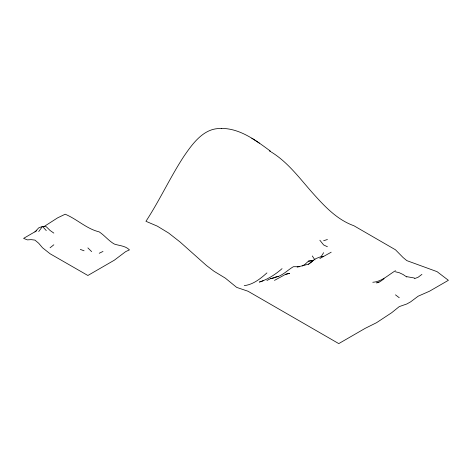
<?xml version="1.0" encoding="UTF-8"?>
<svg xmlns="http://www.w3.org/2000/svg" width="472" height="472" viewBox="0 0 472 472"><rect width="100%" height="100%" fill="white"/><g stroke="black" fill="none" stroke-linecap="round" stroke-linejoin="round"><path stroke-width="0.71" d="M320.989 256.88L323.633 252.685M38.722 231.545L42.504 226.412L46.285 226.743L50.067 230.454L53.843 233.103M34.94 231.929L38.722 227.858L42.504 226.412L46.285 230.596M266.922 272.91C260.556 278.663 252.986 284.687 244.242 285.619M313.555 260.391L308.511 261.104L304.729 264.562L302.21 265.972M282.049 268.645C275.453 274.468 267.772 279.383 259.364 282.073L263.146 280.763M50.067 247.776L53.843 244.779M308.511 264.273L312.293 261.352L308.511 264.19L297.171 267.117M421.933 274.374L418.157 277.223L414.375 278.704M384.125 278.692L380.349 281.471L376.567 282.893L379.087 282.321M308.511 261.104L312.293 260.874L316.075 258.52L319.857 257.063L323.633 256.255M274.486 280.386L285.825 274.202L289.607 273.347L285.825 274.273M43.766 226.731L57.625 217.852L65.189 214.223C77.066 219.15 86.494 228.814 99.214 231.888C104.648 235.463 108.637 240.838 114.336 244.059C119.499 245.806 125.351 245.717 129.458 249.883L125.682 251.617L114.336 260.184L87.875 275.483L50.067 253.753L42.504 247.753L38.722 243.275L34.94 240.112L31.164 239.634L27.382 239.882L23.6 238.378L36.834 230.696M395.471 270.704C388.214 275.017 381.683 281.684 372.786 282.274M319.857 258.52L331.197 252.195M266.922 280.486L270.704 278.568L274.486 277.689L270.704 278.598M99.214 253.263L102.996 251.446M323.633 240.744L327.415 239.51M278.268 276.273L274.486 277.436C282.132 276.368 287.112 270.338 293.389 266.698L299.69 266.709M312.293 260.874L313.555 260.603M221.557 128.585C204.046 127.399 192.511 143.742 183.75 156.545C170.073 177.496 159.66 200.376 145.942 221.303L157.282 226.129L168.628 233.032L179.968 241.906L206.435 265.476L213.993 271.247L225.339 278.144L236.678 287.389L248.018 291.242L338.76 343.604L365.222 328.323L376.567 322.677L391.689 312.712L399.253 306.611L406.811 303.98L410.593 301.879L418.157 296.198L429.496 291.218L448.4 280.303L437.06 271.648L406.811 260.621L403.029 257.476L395.471 249.782L353.882 225.734C336.801 219.657 324.122 205.833 312.293 192.611C299.567 178.233 287.879 162.185 271.247 152.013M221.557 128.396C240.454 128.502 256.184 140.644 270.704 151.347M406.811 276.675L414.375 278.008M395.471 271.795L399.253 272.704L403.029 274.48L406.811 277.011M80.311 249.411L84.093 250.791M327.415 246.744L323.633 244.956L319.857 240.236M269.447 151.01L270.704 151.677M259.364 143.116L251.8 138.184M395.471 294.847L399.253 297.732M87.875 247.9L91.651 251.629M312.293 255.966L314.942 259.93"/></g></svg>
